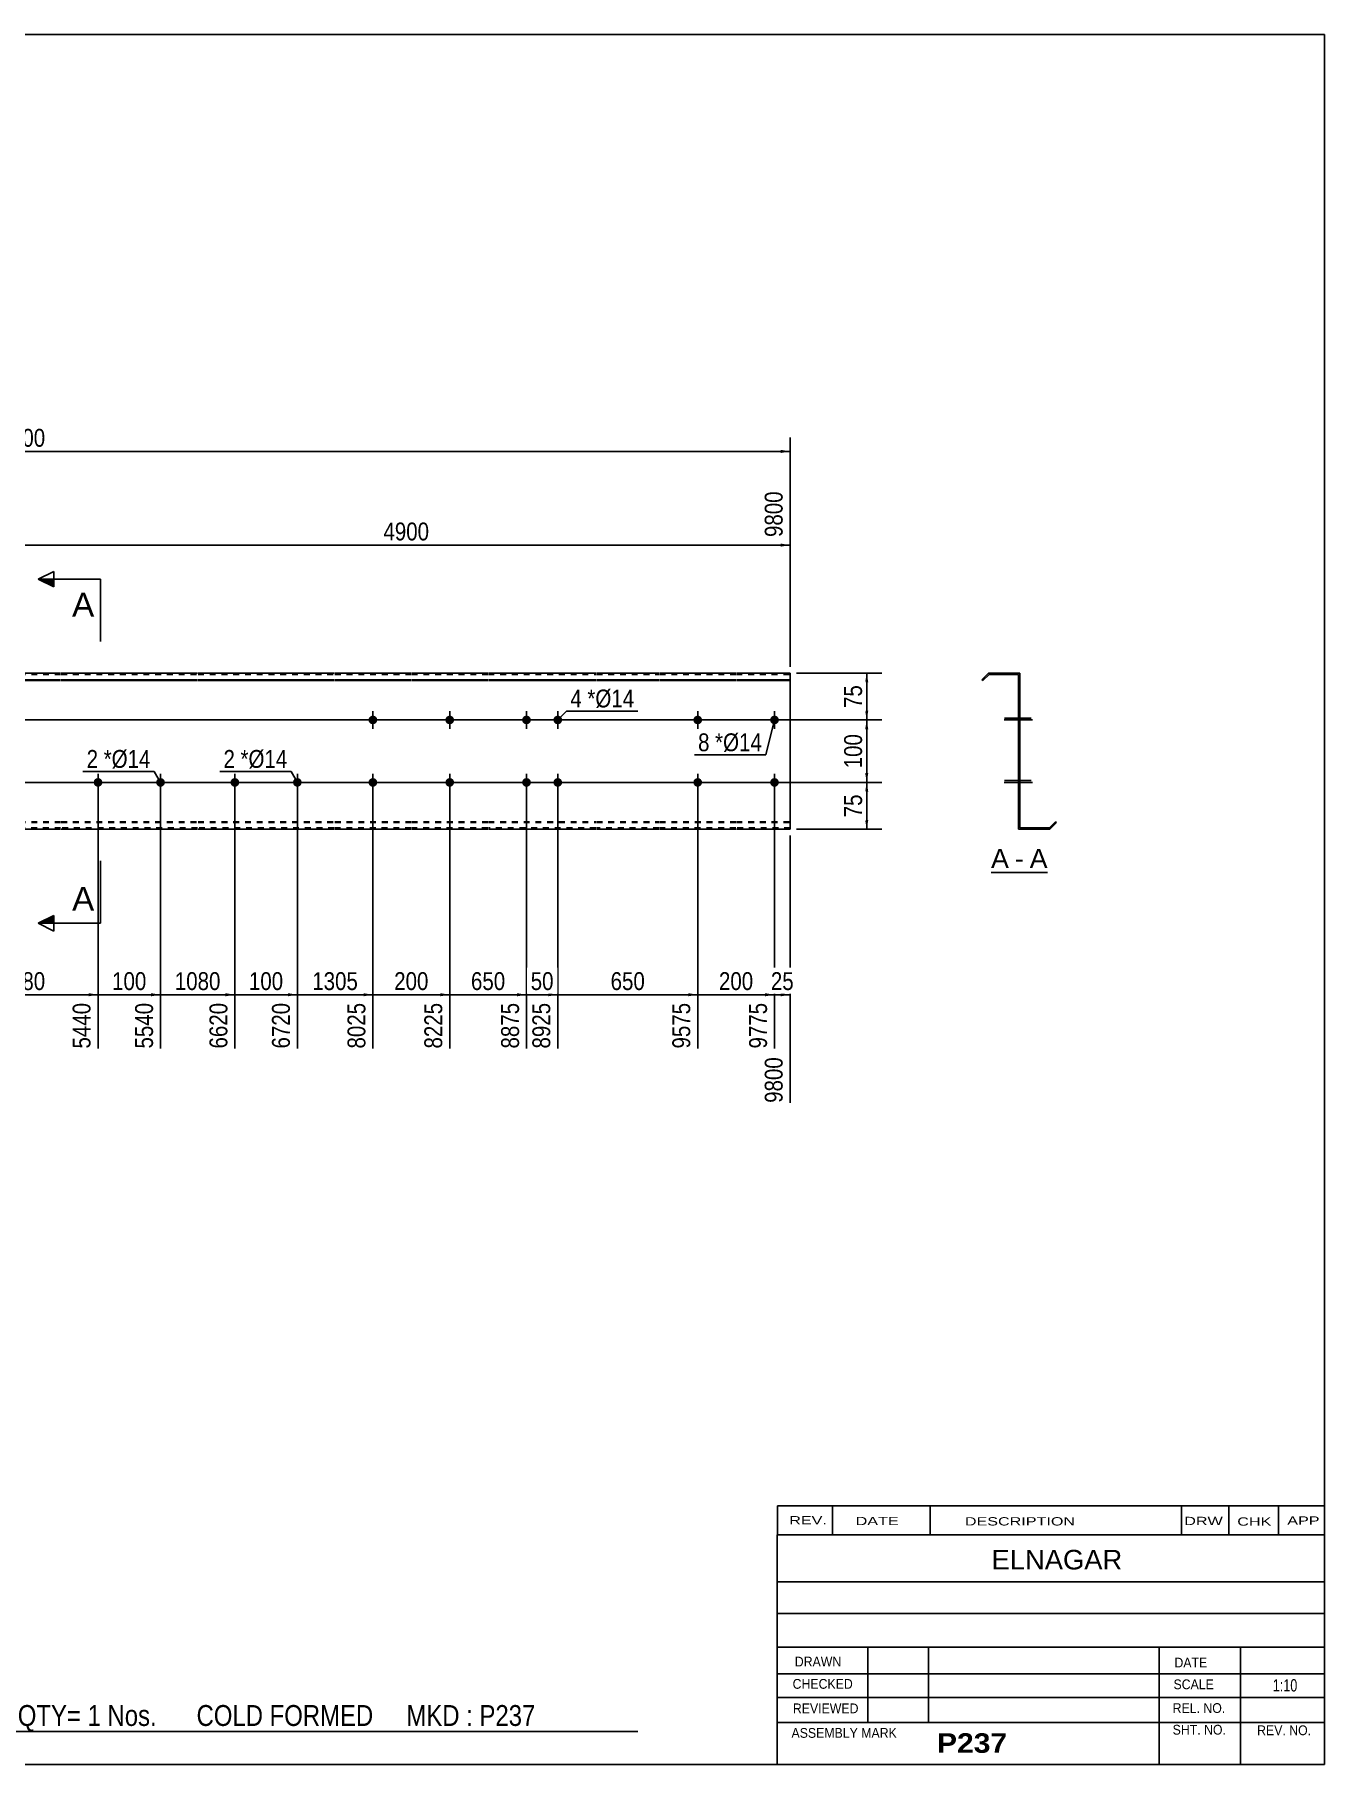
# Model space of a CAD drawing. Header units: millimetres. Extents: x -71 to 331, y -162 to 115.
# Drawn here: x 124.8 to 331.2, y -162.2 to 114.8 of the extents above; entities that cross this region are included whole.
import ezdxf

# ---------------------------------------------------------------- set-up
doc = ezdxf.new("R2010")
doc.units = ezdxf.units.MM
doc.linetypes.add('DXK_LINE_DOT1', pattern=[1.8814, 0.9407, -0.9407])
doc.styles.add('Arial', font='ARIAL.TTF', dxfattribs={"height": 0.2})
doc.styles.add('Arial Bold', font='ARIALBD.TTF', dxfattribs={"height": 0.2})
doc.styles.add('Arial Narrow', font='ARIALN.TTF', dxfattribs={"height": 0.2})

# ---------------------------------------------------------------- blocks, each defined once
blk = doc.blocks.new('Unknown-629082345-1943')
at = {"color": 5, "linetype": 'Continuous'}
for p, q in [((331.25, 114.75), (-68.75, 114.75)), ((331.25, -162.25), (331.25, 114.75)), ((-68.75, -162.25), (331.25, -162.25))]:
    blk.add_line(p, q, dxfattribs=at)
blk = doc.blocks.new('Unknown-629082345-12 - 1239')
at = {"color": 7, "linetype": 'Continuous'}
blk.add_line((277.9, -19.45), (286.93, -19.45), dxfattribs=at)
at = {"color": 0, "linetype": 'Continuous'}
blk.add_wipeout([(280.74, -18.7), (280.74, -15.5), (277.9, -15.5), (277.9, -18.7)], dxfattribs=at)
blk.add_wipeout([(283.13, -18.7), (283.13, -15.5), (281.7, -15.5), (281.7, -18.7)], dxfattribs=at)
at = {"color": 96, "linetype": 'Continuous', "style": 'Arial'}
blk.add_text('A', height=3.06, dxfattribs=at).set_placement((277.9, -18.7))
at = {"color": 0, "linetype": 'Continuous'}
blk.add_wipeout([(286.93, -18.7), (286.93, -15.5), (284.09, -15.5), (284.09, -18.7)], dxfattribs=at)
at = {"color": 96, "linetype": 'Continuous', "style": 'Arial'}
for s, p in [('A', (284.09, -18.7)), ('-', (281.7, -18.7))]:
    blk.add_text(s, height=3.06, dxfattribs=at).set_placement(p)
blk = doc.blocks.new('Bolt-629082345-1223 - 1203')
at = {"linetype": 'Continuous'}
for points in [[(190.56, -5, -1), (191.96, -5, -1)], [(230.25, -5, -1), (231.65, -5, -1)]]:
    blk.add_hatch(color=3, dxfattribs=at).paths.add_polyline_path(points)
at = {"color": 3, "linetype": 'Continuous'}
for p, q in [((189.86, -5), (192.66, -5)), ((191.26, -6.4), (191.26, -3.6)), ((229.55, -5), (232.35, -5)), ((230.95, -6.4), (230.95, -3.6))]:
    blk.add_line(p, q, dxfattribs=at)
blk = doc.blocks.new('Part-629082345-1218 - 1203')
at = {"color": 2, "linetype": 'Continuous'}
for p, q in [((128.97, 12.5), (116.77, 12.5)), ((116.77, 11.44), (128.97, 11.44)), ((116.77, 11.3), (128.97, 11.3)), ((150.87, 12.5), (129.07, 12.5)), ((129.07, 11.44), (150.87, 11.44)), ((129.07, 11.3), (150.87, 11.3)), ((172.77, 12.5), (150.97, 12.5)), ((150.97, 11.44), (172.77, 11.44)), ((150.97, 11.3), (172.77, 11.3)), ((185.06, 12.5), (172.87, 12.5)), ((172.87, 11.44), (185.06, 11.44)), ((172.87, 11.3), (185.06, 11.3)), ((197.35, 12.5), (185.16, 12.5)), ((185.16, 11.44), (197.35, 11.44)), ((185.16, 11.3), (197.35, 11.3)), ((214.65, 12.5), (197.45, 12.5)), ((197.45, 11.44), (214.65, 11.44)), ((197.45, 11.3), (214.65, 11.3)), ((224.75, 12.5), (214.75, 12.5)), ((214.75, 11.44), (224.75, 11.44)), ((214.75, 11.3), (224.75, 11.3)), ((237.04, 12.5), (224.85, 12.5)), ((224.85, 11.44), (237.04, 11.44)), ((224.85, 11.3), (237.04, 11.3)), ((245.74, 12.5), (237.14, 12.5)), ((237.14, 11.44), (245.74, 11.44)), ((237.14, 11.3), (245.74, 11.3)), ((245.74, -12.5), (245.74, 12.5)), ((128.97, -12.5), (116.77, -12.5)), ((150.87, -12.5), (129.07, -12.5)), ((172.77, -12.5), (150.97, -12.5)), ((185.06, -12.5), (172.87, -12.5)), ((197.35, -12.5), (185.16, -12.5)), ((214.65, -12.5), (197.45, -12.5)), ((224.75, -12.5), (214.75, -12.5)), ((237.04, -12.5), (224.85, -12.5)), ((245.74, -12.5), (237.14, -12.5))]:
    blk.add_line(p, q, dxfattribs=at)
at = {"color": 7, "linetype": 'DXK_LINE_DOT1'}
for p, q in [((116.77, 12.3), (128.97, 12.3)), ((129.07, 12.3), (150.87, 12.3)), ((150.97, 12.3), (172.77, 12.3)), ((172.87, 12.3), (185.06, 12.3)), ((185.16, 12.3), (197.35, 12.3)), ((197.45, 12.3), (214.65, 12.3)), ((214.75, 12.3), (224.75, 12.3)), ((224.85, 12.3), (237.04, 12.3)), ((237.14, 12.3), (245.74, 12.3)), ((116.77, -11.3), (128.97, -11.3)), ((116.77, -11.44), (128.97, -11.44)), ((128.97, -12.3), (116.77, -12.3)), ((129.07, -11.3), (150.87, -11.3)), ((129.07, -11.44), (150.87, -11.44)), ((150.87, -12.3), (129.07, -12.3)), ((150.97, -11.3), (172.77, -11.3)), ((150.97, -11.44), (172.77, -11.44)), ((172.77, -12.3), (150.97, -12.3)), ((172.87, -11.3), (185.06, -11.3)), ((172.87, -11.44), (185.06, -11.44)), ((185.06, -12.3), (172.87, -12.3)), ((185.16, -11.3), (197.35, -11.3)), ((185.16, -11.44), (197.35, -11.44)), ((197.35, -12.3), (185.16, -12.3)), ((197.45, -11.3), (214.65, -11.3)), ((197.45, -11.44), (214.65, -11.44)), ((214.65, -12.3), (197.45, -12.3)), ((214.75, -11.3), (224.75, -11.3)), ((214.75, -11.44), (224.75, -11.44)), ((224.75, -12.3), (214.75, -12.3)), ((224.85, -11.3), (237.04, -11.3)), ((224.85, -11.44), (237.04, -11.44)), ((237.04, -12.3), (224.85, -12.3)), ((237.14, -11.3), (245.74, -11.3)), ((237.14, -11.44), (245.74, -11.44)), ((245.74, -12.3), (237.14, -12.3))]:
    blk.add_line(p, q, dxfattribs=at)
blk = doc.blocks.new('Bolt-629082345-1222 - 1203')
at = {"linetype": 'Continuous'}
for points in [[(190.56, 5, -1), (191.96, 5, -1)], [(230.25, 5, -1), (231.65, 5, -1)]]:
    blk.add_hatch(color=3, dxfattribs=at).paths.add_polyline_path(points)
at = {"color": 3, "linetype": 'Continuous'}
for p, q in [((191.26, 3.6), (191.26, 6.4)), ((230.95, 3.6), (230.95, 6.4)), ((189.86, 5), (192.66, 5)), ((229.55, 5), (232.35, 5))]:
    blk.add_line(p, q, dxfattribs=at)
blk = doc.blocks.new('Bolt-629082345-1224 - 1203')
at = {"linetype": 'Continuous'}
for points in [[(202.85, 5, -1), (204.25, 5, -1)], [(207.85, 5, -1), (209.25, 5, -1)], [(202.85, -5, -1), (204.25, -5, -1)], [(207.85, -5, -1), (209.25, -5, -1)]]:
    blk.add_hatch(color=3, dxfattribs=at).paths.add_polyline_path(points)
at = {"color": 3, "linetype": 'Continuous'}
for p, q in [((203.55, 3.6), (203.55, 6.4)), ((208.55, 3.6), (208.55, 6.4)), ((202.15, 5), (204.95, 5)), ((207.15, 5), (209.95, 5)), ((202.15, -5), (204.95, -5)), ((203.55, -6.4), (203.55, -3.6)), ((207.15, -5), (209.95, -5)), ((208.55, -6.4), (208.55, -3.6))]:
    blk.add_line(p, q, dxfattribs=at)
blk = doc.blocks.new('Bolt-629082345-1227 - 1203')
at = {"linetype": 'Continuous'}
for points in [[(178.26, -5, -1), (179.66, -5, -1)], [(242.54, -5, -1), (243.94, -5, -1)]]:
    blk.add_hatch(color=3, dxfattribs=at).paths.add_polyline_path(points)
at = {"color": 3, "linetype": 'Continuous'}
for p, q in [((177.56, -5), (180.36, -5)), ((178.96, -6.4), (178.96, -3.6)), ((241.84, -5), (244.64, -5)), ((243.24, -6.4), (243.24, -3.6))]:
    blk.add_line(p, q, dxfattribs=at)
blk = doc.blocks.new('Bolt-629082345-1228 - 1203')
at = {"linetype": 'Continuous'}
for points in [[(178.26, 5, -1), (179.66, 5, -1)], [(242.54, 5, -1), (243.94, 5, -1)]]:
    blk.add_hatch(color=3, dxfattribs=at).paths.add_polyline_path(points)
at = {"color": 3, "linetype": 'Continuous'}
for p, q in [((178.96, 3.6), (178.96, 6.4)), ((243.24, 3.6), (243.24, 6.4)), ((177.56, 5), (180.36, 5)), ((241.84, 5), (244.64, 5))]:
    blk.add_line(p, q, dxfattribs=at)
blk = doc.blocks.new('Bolt-629082345-1231 - 1203')
at = {"linetype": 'Continuous'}
for points in [[(156.87, -5.7, -1), (156.87, -4.3, -1)], [(166.87, -5.7, -1), (166.87, -4.3, -1)]]:
    blk.add_hatch(color=3, dxfattribs=at).paths.add_polyline_path(points)
at = {"color": 3, "linetype": 'Continuous'}
for p, q in [((158.27, -5), (155.47, -5)), ((156.87, -6.4), (156.87, -3.6)), ((168.27, -5), (165.47, -5)), ((166.87, -6.4), (166.87, -3.6))]:
    blk.add_line(p, q, dxfattribs=at)
blk = doc.blocks.new('Bolt-629082345-1232 - 1203')
at = {"linetype": 'Continuous'}
for points in [[(134.97, -5.7, -1), (134.97, -4.3, -1)], [(144.97, -5.7, -1), (144.97, -4.3, -1)]]:
    blk.add_hatch(color=3, dxfattribs=at).paths.add_polyline_path(points)
at = {"color": 3, "linetype": 'Continuous'}
for p, q in [((136.37, -5), (133.57, -5)), ((134.97, -6.4), (134.97, -3.6)), ((146.37, -5), (143.57, -5)), ((144.97, -6.4), (144.97, -3.6))]:
    blk.add_line(p, q, dxfattribs=at)
blk = doc.blocks.new('Part-629082345-1241 - 1239')
at = {"color": 2, "linetype": 'Continuous'}
for p, q in [((277.51, 12.5), (276.45, 11.44)), ((276.45, 11.44), (276.6, 11.3)), ((277.6, 12.3), (276.6, 11.3)), ((277.51, 12.5), (282.51, 12.5)), ((277.6, 12.3), (282.31, 12.3)), ((282.31, 12.3), (282.31, -12.5)), ((282.51, -12.3), (282.51, 12.5)), ((287.31, -12.5), (282.31, -12.5)), ((287.23, -12.3), (282.51, -12.3)), ((287.23, -12.3), (288.23, -11.3)), ((287.31, -12.5), (288.38, -11.44)), ((288.38, -11.44), (288.23, -11.3))]:
    blk.add_line(p, q, dxfattribs=at)
blk = doc.blocks.new('Bolt-629082345-1242 - 1239')
at = {"linetype": 'Continuous'}
blk.add_hatch(color=3, dxfattribs=at).paths.add_polyline_path([(282.31, -4.3), (282.31, -5.7), (282.51, -5.7), (282.51, -4.3)])
blk.add_hatch(color=3, dxfattribs=at).paths.add_polyline_path([(282.31, -4.3), (282.31, -5.7), (282.51, -5.7), (282.51, -4.3)])
at = {"color": 3, "linetype": 'Continuous'}
for p, q in [((283.31, -5), (280.01, -5)), ((283.31, -5), (280.01, -5)), ((282.51, -4.3), (282.31, -4.3)), ((282.51, -4.3), (282.31, -4.3)), ((282.51, -5.7), (282.31, -5.7)), ((282.51, -5.7), (282.31, -5.7))]:
    blk.add_line(p, q, dxfattribs=at)
blk = doc.blocks.new('Bolt-629082345-1243 - 1239')
at = {"linetype": 'Continuous'}
for points in [[(282.31, 5.7), (282.31, 4.3), (282.51, 4.3), (282.51, 5.7)], [(282.31, 5.7), (282.31, 4.3), (282.51, 4.3), (282.51, 5.7)], [(282.31, -4.3), (282.31, -5.7), (282.51, -5.7), (282.51, -4.3)], [(282.31, -4.3), (282.31, -5.7), (282.51, -5.7), (282.51, -4.3)]]:
    blk.add_hatch(color=3, dxfattribs=at).paths.add_polyline_path(points)
at = {"color": 3, "linetype": 'Continuous'}
for p, q in [((282.51, 5.7), (282.31, 5.7)), ((282.51, 5.7), (282.31, 5.7)), ((283.81, 5), (280.01, 5)), ((283.81, 5), (280.01, 5)), ((282.51, 4.3), (282.31, 4.3)), ((282.51, 4.3), (282.31, 4.3)), ((283.81, -5), (280.01, -5)), ((283.81, -5), (280.01, -5)), ((282.51, -4.3), (282.31, -4.3)), ((282.51, -4.3), (282.31, -4.3)), ((282.51, -5.7), (282.31, -5.7)), ((282.51, -5.7), (282.31, -5.7))]:
    blk.add_line(p, q, dxfattribs=at)
blk = doc.blocks.new('Bolt-629082345-1244 - 1239')
at = {"linetype": 'Continuous'}
blk.add_hatch(color=3, dxfattribs=at).paths.add_polyline_path([(282.31, 5.7), (282.31, 4.3), (282.51, 4.3), (282.51, 5.7)])
blk.add_hatch(color=3, dxfattribs=at).paths.add_polyline_path([(282.31, 5.7), (282.31, 4.3), (282.51, 4.3), (282.51, 5.7)])
at = {"color": 3, "linetype": 'Continuous'}
for p, q in [((282.51, 5.7), (282.31, 5.7)), ((282.51, 5.7), (282.31, 5.7)), ((283.31, 5), (280.01, 5)), ((283.31, 5), (280.01, 5)), ((282.51, 4.3), (282.31, 4.3)), ((282.51, 4.3), (282.31, 4.3))]:
    blk.add_line(p, q, dxfattribs=at)
blk = doc.blocks.new('Bolt-629082345-1245 - 1239')
at = {"linetype": 'Continuous'}
blk.add_hatch(color=3, dxfattribs=at).paths.add_polyline_path([(282.31, 5.7), (282.31, 4.3), (282.51, 4.3), (282.51, 5.7)])
blk.add_hatch(color=3, dxfattribs=at).paths.add_polyline_path([(282.31, 5.7), (282.31, 4.3), (282.51, 4.3), (282.51, 5.7)])
at = {"color": 3, "linetype": 'Continuous'}
for p, q in [((282.51, 5.7), (282.31, 5.7)), ((282.51, 5.7), (282.31, 5.7)), ((283.31, 5), (280.01, 5)), ((283.31, 5), (280.01, 5)), ((282.51, 4.3), (282.31, 4.3)), ((282.51, 4.3), (282.31, 4.3))]:
    blk.add_line(p, q, dxfattribs=at)
blk = doc.blocks.new('Bolt-629082345-1246 - 1239')
at = {"linetype": 'Continuous'}
blk.add_hatch(color=3, dxfattribs=at).paths.add_polyline_path([(282.31, -4.3), (282.31, -5.7), (282.51, -5.7), (282.51, -4.3)])
blk.add_hatch(color=3, dxfattribs=at).paths.add_polyline_path([(282.31, -4.3), (282.31, -5.7), (282.51, -5.7), (282.51, -4.3)])
at = {"color": 3, "linetype": 'Continuous'}
for p, q in [((283.31, -5), (280.01, -5)), ((283.31, -5), (280.01, -5)), ((282.51, -4.3), (282.31, -4.3)), ((282.51, -4.3), (282.31, -4.3)), ((282.51, -5.7), (282.31, -5.7)), ((282.51, -5.7), (282.31, -5.7))]:
    blk.add_line(p, q, dxfattribs=at)
blk = doc.blocks.new('Bolt-629082345-1247 - 1239')
at = {"linetype": 'Continuous'}
for points in [[(282.31, 5.7), (282.31, 4.3), (282.51, 4.3), (282.51, 5.7)], [(282.31, 5.7), (282.31, 4.3), (282.51, 4.3), (282.51, 5.7)], [(282.31, -4.3), (282.31, -5.7), (282.51, -5.7), (282.51, -4.3)], [(282.31, -4.3), (282.31, -5.7), (282.51, -5.7), (282.51, -4.3)]]:
    blk.add_hatch(color=3, dxfattribs=at).paths.add_polyline_path(points)
at = {"color": 3, "linetype": 'Continuous'}
for p, q in [((282.51, 5.7), (282.31, 5.7)), ((282.51, 5.7), (282.31, 5.7)), ((283.81, 5), (280.01, 5)), ((283.81, 5), (280.01, 5)), ((282.51, 4.3), (282.31, 4.3)), ((282.51, 4.3), (282.31, 4.3)), ((283.81, -5), (280.01, -5)), ((283.81, -5), (280.01, -5)), ((282.51, -4.3), (282.31, -4.3)), ((282.51, -4.3), (282.31, -4.3)), ((282.51, -5.7), (282.31, -5.7)), ((282.51, -5.7), (282.31, -5.7))]:
    blk.add_line(p, q, dxfattribs=at)
blk = doc.blocks.new('Bolt-629082345-1248 - 1239')
at = {"linetype": 'Continuous'}
blk.add_hatch(color=3, dxfattribs=at).paths.add_polyline_path([(282.31, -4.3), (282.31, -5.7), (282.51, -5.7), (282.51, -4.3)])
blk.add_hatch(color=3, dxfattribs=at).paths.add_polyline_path([(282.31, -4.3), (282.31, -5.7), (282.51, -5.7), (282.51, -4.3)])
at = {"color": 3, "linetype": 'Continuous'}
for p, q in [((283.31, -5), (280.01, -5)), ((283.31, -5), (280.01, -5)), ((282.51, -4.3), (282.31, -4.3)), ((282.51, -4.3), (282.31, -4.3)), ((282.51, -5.7), (282.31, -5.7)), ((282.51, -5.7), (282.31, -5.7))]:
    blk.add_line(p, q, dxfattribs=at)
blk = doc.blocks.new('Bolt-629082345-1249 - 1239')
at = {"linetype": 'Continuous'}
blk.add_hatch(color=3, dxfattribs=at).paths.add_polyline_path([(282.31, 5.7), (282.31, 4.3), (282.51, 4.3), (282.51, 5.7)])
blk.add_hatch(color=3, dxfattribs=at).paths.add_polyline_path([(282.31, 5.7), (282.31, 4.3), (282.51, 4.3), (282.51, 5.7)])
at = {"color": 3, "linetype": 'Continuous'}
for p, q in [((282.51, 5.7), (282.31, 5.7)), ((282.51, 5.7), (282.31, 5.7)), ((283.31, 5), (280.01, 5)), ((283.31, 5), (280.01, 5)), ((282.51, 4.3), (282.31, 4.3)), ((282.51, 4.3), (282.31, 4.3))]:
    blk.add_line(p, q, dxfattribs=at)
blk = doc.blocks.new('Bolt-629082345-1250 - 1239')
at = {"linetype": 'Continuous'}
blk.add_hatch(color=3, dxfattribs=at).paths.add_polyline_path([(282.31, -4.3), (282.31, -5.7), (282.51, -5.7), (282.51, -4.3)])
blk.add_hatch(color=3, dxfattribs=at).paths.add_polyline_path([(282.31, -4.3), (282.31, -5.7), (282.51, -5.7), (282.51, -4.3)])
at = {"color": 3, "linetype": 'Continuous'}
for p, q in [((283.31, -5), (280.01, -5)), ((283.31, -5), (280.01, -5)), ((282.51, -4.3), (282.31, -4.3)), ((282.51, -4.3), (282.31, -4.3)), ((282.51, -5.7), (282.31, -5.7)), ((282.51, -5.7), (282.31, -5.7))]:
    blk.add_line(p, q, dxfattribs=at)
blk = doc.blocks.new('Bolt-629082345-1251 - 1239')
at = {"linetype": 'Continuous'}
blk.add_hatch(color=3, dxfattribs=at).paths.add_polyline_path([(282.31, 5.7), (282.31, 4.3), (282.51, 4.3), (282.51, 5.7)])
blk.add_hatch(color=3, dxfattribs=at).paths.add_polyline_path([(282.31, 5.7), (282.31, 4.3), (282.51, 4.3), (282.51, 5.7)])
at = {"color": 3, "linetype": 'Continuous'}
for p, q in [((282.51, 5.7), (282.31, 5.7)), ((282.51, 5.7), (282.31, 5.7)), ((283.31, 5), (280.01, 5)), ((283.31, 5), (280.01, 5)), ((282.51, 4.3), (282.31, 4.3)), ((282.51, 4.3), (282.31, 4.3))]:
    blk.add_line(p, q, dxfattribs=at)
blk = doc.blocks.new('Bolt-629082345-1252 - 1239')
at = {"linetype": 'Continuous'}
for points in [[(282.31, 6), (282.31, 4.6), (282.51, 4.6), (282.51, 6)], [(282.31, -4), (282.31, -5.4), (282.51, -5.4), (282.51, -4)]]:
    blk.add_hatch(color=3, dxfattribs=at).paths.add_polyline_path(points)
at = {"color": 3, "linetype": 'Continuous'}
for p, q in [((282.51, 6), (282.31, 6)), ((284.34, 5.3), (280.04, 5.3)), ((282.51, 4.6), (282.31, 4.6)), ((284.34, -4.7), (280.04, -4.7)), ((282.51, -4), (282.31, -4)), ((282.51, -5.4), (282.31, -5.4))]:
    blk.add_line(p, q, dxfattribs=at)
blk = doc.blocks.new('Bolt-629082345-1253 - 1239')
at = {"linetype": 'Continuous'}
for points in [[(282.51, 4.3), (282.51, 5.7), (282.31, 5.7), (282.31, 4.3)], [(282.51, -5.7), (282.51, -4.3), (282.31, -4.3), (282.31, -5.7)]]:
    blk.add_hatch(color=3, dxfattribs=at).paths.add_polyline_path(points)
at = {"color": 3, "linetype": 'Continuous'}
for p, q in [((282.31, 5.7), (282.51, 5.7)), ((282.31, 5), (284.51, 5)), ((282.31, 4.3), (282.51, 4.3)), ((282.31, -4.3), (282.51, -4.3)), ((282.31, -5), (284.51, -5)), ((282.31, -5.7), (282.51, -5.7))]:
    blk.add_line(p, q, dxfattribs=at)
blk = doc.blocks.new('Bolt-629082345-1254 - 1239')
at = {"linetype": 'Continuous'}
blk.add_hatch(color=3, dxfattribs=at).paths.add_polyline_path([(282.51, -5.7), (282.51, -4.3), (282.31, -4.3), (282.31, -5.7)])
blk.add_hatch(color=3, dxfattribs=at).paths.add_polyline_path([(282.51, -5.7), (282.51, -4.3), (282.31, -4.3), (282.31, -5.7)])
at = {"color": 3, "linetype": 'Continuous'}
for p, q in [((283.25, -5), (280.5, -5)), ((283.25, -5), (280.5, -5)), ((282.51, -4.3), (282.31, -4.3)), ((282.51, -4.3), (282.31, -4.3)), ((282.51, -5.7), (282.31, -5.7)), ((282.51, -5.7), (282.31, -5.7))]:
    blk.add_line(p, q, dxfattribs=at)
blk = doc.blocks.new('Bolt-629082345-1255 - 1239')
at = {"linetype": 'Continuous'}
blk.add_hatch(color=3, dxfattribs=at).paths.add_polyline_path([(282.51, -5.7), (282.51, -4.3), (282.31, -4.3), (282.31, -5.7)])
blk.add_hatch(color=3, dxfattribs=at).paths.add_polyline_path([(282.51, -5.7), (282.51, -4.3), (282.31, -4.3), (282.31, -5.7)])
at = {"color": 3, "linetype": 'Continuous'}
for p, q in [((283.25, -5), (280.5, -5)), ((283.25, -5), (280.5, -5)), ((282.51, -4.3), (282.31, -4.3)), ((282.51, -4.3), (282.31, -4.3)), ((282.51, -5.7), (282.31, -5.7)), ((282.51, -5.7), (282.31, -5.7))]:
    blk.add_line(p, q, dxfattribs=at)
blk = doc.blocks.new('Bolt-629082345-1256 - 1239')
at = {"linetype": 'Continuous'}
blk.add_hatch(color=3, dxfattribs=at).paths.add_polyline_path([(282.51, -5.7), (282.51, -4.3), (282.31, -4.3), (282.31, -5.7)])
blk.add_hatch(color=3, dxfattribs=at).paths.add_polyline_path([(282.51, -5.7), (282.51, -4.3), (282.31, -4.3), (282.31, -5.7)])
at = {"color": 3, "linetype": 'Continuous'}
for p, q in [((283.25, -5), (280.5, -5)), ((283.25, -5), (280.5, -5)), ((282.51, -4.3), (282.31, -4.3)), ((282.51, -4.3), (282.31, -4.3)), ((282.51, -5.7), (282.31, -5.7)), ((282.51, -5.7), (282.31, -5.7))]:
    blk.add_line(p, q, dxfattribs=at)
blk = doc.blocks.new('Bolt-629082345-1257 - 1239')
at = {"linetype": 'Continuous'}
blk.add_hatch(color=3, dxfattribs=at).paths.add_polyline_path([(282.51, -5.7), (282.51, -4.3), (282.31, -4.3), (282.31, -5.7)])
blk.add_hatch(color=3, dxfattribs=at).paths.add_polyline_path([(282.51, -5.7), (282.51, -4.3), (282.31, -4.3), (282.31, -5.7)])
at = {"color": 3, "linetype": 'Continuous'}
for p, q in [((283.25, -5), (280.5, -5)), ((283.25, -5), (280.5, -5)), ((282.51, -4.3), (282.31, -4.3)), ((282.51, -4.3), (282.31, -4.3)), ((282.51, -5.7), (282.31, -5.7)), ((282.51, -5.7), (282.31, -5.7))]:
    blk.add_line(p, q, dxfattribs=at)
blk = doc.blocks.new('StraightDimension-629082345-1279 - 1203')
at = {"linetype": 'Continuous'}
blk.add_hatch(color=7, dxfattribs=at).paths.add_polyline_path([(241.74, -38.75), (243.24, -39), (241.74, -39.25)])
at = {"color": 7, "linetype": 'Continuous'}
for p, q in [((230.95, -6), (230.95, -47.61)), ((243.24, -6), (243.24, -47.61)), ((230.95, -39), (243.24, -39))]:
    blk.add_line(p, q, dxfattribs=at)
at = {"color": 0}
blk.add_wipeout([(240.43, -38.85), (240.43, -34.65), (233.75, -34.65), (233.75, -38.85)], dxfattribs=at)
at = {"color": 3, "style": 'Arial Narrow'}
blk.add_text('200', height=2.863, dxfattribs=at).set_placement((234.35, -38.25))
at = {"color": 0, "linetype": 'Continuous'}
blk.add_wipeout([(242.64, -39.7), (238.44, -39.7), (238.44, -48.21), (242.64, -48.21)], dxfattribs=at)
at = {"color": 3, "linetype": 'Continuous', "style": 'Arial Narrow'}
blk.add_text('9775', height=2.863, rotation=90.0002, dxfattribs=at).set_placement((242.04, -47.61))
blk = doc.blocks.new('StraightDimension-629082345-1284 - 1203')
at = {"linetype": 'Continuous'}
blk.add_hatch(color=7, dxfattribs=at).paths.add_polyline_path([(177.46, -38.75), (178.96, -39), (177.46, -39.25)])
at = {"color": 7, "linetype": 'Continuous'}
for p, q in [((166.87, -6), (166.87, -47.61)), ((178.96, -6), (178.96, -47.61)), ((166.87, -39), (178.96, -39))]:
    blk.add_line(p, q, dxfattribs=at)
at = {"color": 0}
blk.add_wipeout([(177.17, -38.85), (177.17, -34.65), (168.66, -34.65), (168.66, -38.85)], dxfattribs=at)
at = {"color": 3, "style": 'Arial Narrow'}
blk.add_text('1305', height=2.863, dxfattribs=at).set_placement((169.26, -38.25))
at = {"color": 0, "linetype": 'Continuous'}
blk.add_wipeout([(178.36, -39.7), (174.16, -39.7), (174.16, -48.21), (178.36, -48.21)], dxfattribs=at)
at = {"color": 3, "linetype": 'Continuous', "style": 'Arial Narrow'}
blk.add_text('8025', height=2.863, rotation=90.0002, dxfattribs=at).set_placement((177.76, -47.61))
blk = doc.blocks.new('StraightDimension-629082345-1283 - 1203')
at = {"linetype": 'Continuous'}
blk.add_hatch(color=7, dxfattribs=at).paths.add_polyline_path([(189.76, -38.75), (191.26, -39), (189.76, -39.25)])
at = {"color": 7, "linetype": 'Continuous'}
for p, q in [((178.96, -6), (178.96, -47.61)), ((191.26, -6), (191.26, -47.61)), ((178.96, -39), (191.26, -39))]:
    blk.add_line(p, q, dxfattribs=at)
at = {"color": 0}
blk.add_wipeout([(188.45, -38.85), (188.45, -34.65), (181.77, -34.65), (181.77, -38.85)], dxfattribs=at)
at = {"color": 3, "style": 'Arial Narrow'}
blk.add_text('200', height=2.863, dxfattribs=at).set_placement((182.37, -38.25))
at = {"color": 0, "linetype": 'Continuous'}
blk.add_wipeout([(190.66, -39.7), (186.46, -39.7), (186.46, -48.21), (190.66, -48.21)], dxfattribs=at)
at = {"color": 3, "linetype": 'Continuous', "style": 'Arial Narrow'}
blk.add_text('8225', height=2.863, rotation=90.0002, dxfattribs=at).set_placement((190.06, -47.61))
blk = doc.blocks.new('StraightDimension-629082345-1282 - 1203')
at = {"linetype": 'Continuous'}
blk.add_hatch(color=7, dxfattribs=at).paths.add_polyline_path([(202.05, -38.75), (203.55, -39), (202.05, -39.25)])
at = {"color": 7, "linetype": 'Continuous'}
for p, q in [((191.26, -6), (191.26, -47.61)), ((203.55, -6), (203.55, -47.61)), ((191.26, -39), (203.55, -39))]:
    blk.add_line(p, q, dxfattribs=at)
at = {"color": 0}
blk.add_wipeout([(200.75, -38.85), (200.75, -34.65), (194.06, -34.65), (194.06, -38.85)], dxfattribs=at)
at = {"color": 3, "style": 'Arial Narrow'}
blk.add_text('650', height=2.863, dxfattribs=at).set_placement((194.66, -38.25))
at = {"color": 0, "linetype": 'Continuous'}
blk.add_wipeout([(202.95, -39.7), (198.75, -39.7), (198.75, -48.21), (202.95, -48.21)], dxfattribs=at)
at = {"color": 3, "linetype": 'Continuous', "style": 'Arial Narrow'}
blk.add_text('8875', height=2.863, rotation=90.0002, dxfattribs=at).set_placement((202.35, -47.61))
blk = doc.blocks.new('StraightDimension-629082345-1286 - 1203')
at = {"linetype": 'Continuous'}
blk.add_hatch(color=7, dxfattribs=at).paths.add_polyline_path([(155.37, -38.75), (156.87, -39), (155.37, -39.25)])
at = {"color": 7, "linetype": 'Continuous'}
for p, q in [((144.97, -6), (144.97, -47.61)), ((156.87, -6), (156.87, -47.61)), ((144.97, -39), (156.87, -39))]:
    blk.add_line(p, q, dxfattribs=at)
at = {"color": 0}
blk.add_wipeout([(155.17, -38.85), (155.17, -34.65), (146.66, -34.65), (146.66, -38.85)], dxfattribs=at)
at = {"color": 3, "style": 'Arial Narrow'}
blk.add_text('1080', height=2.863, dxfattribs=at).set_placement((147.26, -38.25))
at = {"color": 0, "linetype": 'Continuous'}
blk.add_wipeout([(156.27, -39.7), (152.07, -39.7), (152.07, -48.21), (156.27, -48.21)], dxfattribs=at)
at = {"color": 3, "linetype": 'Continuous', "style": 'Arial Narrow'}
blk.add_text('6620', height=2.863, rotation=90.0002, dxfattribs=at).set_placement((155.67, -47.61))
blk = doc.blocks.new('StraightDimension-629082345-1429 - 1203')
at = {"linetype": 'Continuous'}
blk.add_hatch(color=7, dxfattribs=at).paths.add_polyline_path([(244.24, 48.25), (245.74, 48), (244.24, 47.75)])
at = {"color": 7, "linetype": 'Continuous'}
for p, q in [((245.74, 13.5), (245.74, 50.25)), ((0, 48), (245.74, 48))]:
    blk.add_line(p, q, dxfattribs=at)
at = {"color": 0}
blk.add_wipeout([(127.13, 48.15), (127.13, 52.35), (118.61, 52.35), (118.61, 48.15)], dxfattribs=at)
at = {"color": 3, "style": 'Arial Narrow'}
blk.add_text('9800', height=2.863, dxfattribs=at).set_placement((119.21, 48.75))
blk = doc.blocks.new('StraightDimension-629082345-1280 - 1203')
at = {"linetype": 'Continuous'}
blk.add_hatch(color=7, dxfattribs=at).paths.add_polyline_path([(229.45, -38.75), (230.95, -39), (229.45, -39.25)])
at = {"color": 7, "linetype": 'Continuous'}
for p, q in [((208.55, -6), (208.55, -47.61)), ((230.95, -6), (230.95, -47.61)), ((208.55, -39), (230.95, -39))]:
    blk.add_line(p, q, dxfattribs=at)
at = {"color": 0}
blk.add_wipeout([(223.09, -38.85), (223.09, -34.65), (216.41, -34.65), (216.41, -38.85)], dxfattribs=at)
at = {"color": 0, "linetype": 'Continuous'}
blk.add_wipeout([(230.35, -39.7), (226.15, -39.7), (226.15, -48.21), (230.35, -48.21)], dxfattribs=at)
at = {"color": 3, "style": 'Arial Narrow'}
blk.add_text('650', height=2.863, dxfattribs=at).set_placement((217.01, -38.25))
at = {"color": 3, "linetype": 'Continuous', "style": 'Arial Narrow'}
blk.add_text('9575', height=2.863, rotation=90.0002, dxfattribs=at).set_placement((229.75, -47.61))
blk = doc.blocks.new('StraightDimension-629082345-1390 - 1203')
at = {"linetype": 'Continuous'}
for points in [[(257.75, 3.5), (258, 5), (258.25, 3.5)], [(258.25, -3.5), (258, -5), (257.75, -3.5)]]:
    blk.add_hatch(color=7, dxfattribs=at).paths.add_polyline_path(points)
at = {"color": 7, "linetype": 'Continuous'}
for p, q in [((67.78, 5), (260.4, 5)), ((258, -5), (258, 5)), ((67.78, -5), (260.4, -5))]:
    blk.add_line(p, q, dxfattribs=at)
at = {"color": 0}
blk.add_wipeout([(257.85, 3.34), (253.65, 3.34), (253.65, -3.34), (257.85, -3.34)], dxfattribs=at)
at = {"color": 3, "style": 'Arial Narrow'}
blk.add_text('100', height=2.863, rotation=90.0002, dxfattribs=at).set_placement((257.25, -2.74))
blk = doc.blocks.new('StraightDimension-629082345-1285 - 1203')
at = {"linetype": 'Continuous'}
blk.add_hatch(color=7, dxfattribs=at).paths.add_polyline_path([(165.37, -38.75), (166.87, -39), (165.37, -39.25)])
at = {"color": 7, "linetype": 'Continuous'}
for p, q in [((156.87, -6), (156.87, -47.61)), ((166.87, -6), (166.87, -47.61)), ((156.87, -39), (166.87, -39))]:
    blk.add_line(p, q, dxfattribs=at)
at = {"color": 0}
blk.add_wipeout([(165.21, -38.85), (165.21, -34.65), (158.52, -34.65), (158.52, -38.85)], dxfattribs=at)
at = {"color": 3, "style": 'Arial Narrow'}
blk.add_text('100', height=2.863, dxfattribs=at).set_placement((159.12, -38.25))
at = {"color": 0, "linetype": 'Continuous'}
blk.add_wipeout([(166.27, -39.7), (162.07, -39.7), (162.07, -48.21), (166.27, -48.21)], dxfattribs=at)
at = {"color": 3, "linetype": 'Continuous', "style": 'Arial Narrow'}
blk.add_text('6720', height=2.863, rotation=90.0002, dxfattribs=at).set_placement((165.67, -47.61))
blk = doc.blocks.new('StraightDimension-629082345-1278 - 1203')
at = {"linetype": 'Continuous'}
blk.add_hatch(color=7, dxfattribs=at).paths.add_polyline_path([(244.24, -38.75), (245.74, -39), (244.24, -39.25)])
at = {"color": 7, "linetype": 'Continuous'}
for p, q in [((243.24, -6), (243.24, -47.61)), ((245.74, -13.5), (245.74, -56.31)), ((243.24, -39), (245.74, -39))]:
    blk.add_line(p, q, dxfattribs=at)
at = {"color": 0}
blk.add_wipeout([(246.92, -38.85), (246.92, -34.65), (242.06, -34.65), (242.06, -38.85)], dxfattribs=at)
at = {"color": 0, "linetype": 'Continuous'}
blk.add_wipeout([(245.14, -48.4), (240.94, -48.4), (240.94, -56.91), (245.14, -56.91)], dxfattribs=at)
at = {"color": 3, "style": 'Arial Narrow'}
blk.add_text('25', height=2.863, dxfattribs=at).set_placement((242.66, -38.25))
at = {"color": 3, "linetype": 'Continuous', "style": 'Arial Narrow'}
blk.add_text('9800', height=2.863, rotation=90.0002, dxfattribs=at).set_placement((244.54, -56.31))
blk = doc.blocks.new('StraightDimension-629082345-1281 - 1203')
at = {"linetype": 'Continuous'}
blk.add_hatch(color=7, dxfattribs=at).paths.add_polyline_path([(207.05, -38.75), (208.55, -39), (207.05, -39.25)])
at = {"color": 7, "linetype": 'Continuous'}
for p, q in [((203.55, -6), (203.55, -47.61)), ((208.55, -6), (208.55, -47.61)), ((203.55, -39), (208.55, -39))]:
    blk.add_line(p, q, dxfattribs=at)
at = {"color": 0}
blk.add_wipeout([(208.48, -38.85), (208.48, -34.65), (203.62, -34.65), (203.62, -38.85)], dxfattribs=at)
at = {"color": 3, "style": 'Arial Narrow'}
blk.add_text('50', height=2.863, dxfattribs=at).set_placement((204.22, -38.25))
at = {"color": 0, "linetype": 'Continuous'}
blk.add_wipeout([(207.95, -39.7), (203.75, -39.7), (203.75, -48.21), (207.95, -48.21)], dxfattribs=at)
at = {"color": 3, "linetype": 'Continuous', "style": 'Arial Narrow'}
blk.add_text('8925', height=2.863, rotation=90.0002, dxfattribs=at).set_placement((207.35, -47.61))
blk = doc.blocks.new('StraightDimension-629082345-1287 - 1203')
at = {"linetype": 'Continuous'}
blk.add_hatch(color=7, dxfattribs=at).paths.add_polyline_path([(143.47, -38.75), (144.97, -39), (143.47, -39.25)])
at = {"color": 7, "linetype": 'Continuous'}
for p, q in [((134.97, -6), (134.97, -47.61)), ((144.97, -6), (144.97, -47.61)), ((134.97, -39), (144.97, -39))]:
    blk.add_line(p, q, dxfattribs=at)
at = {"color": 0}
blk.add_wipeout([(143.31, -38.85), (143.31, -34.65), (136.62, -34.65), (136.62, -38.85)], dxfattribs=at)
at = {"color": 3, "style": 'Arial Narrow'}
blk.add_text('100', height=2.863, dxfattribs=at).set_placement((137.22, -38.25))
at = {"color": 0, "linetype": 'Continuous'}
blk.add_wipeout([(144.37, -39.7), (140.17, -39.7), (140.17, -48.21), (144.37, -48.21)], dxfattribs=at)
at = {"color": 3, "linetype": 'Continuous', "style": 'Arial Narrow'}
blk.add_text('5540', height=2.863, rotation=90.0002, dxfattribs=at).set_placement((143.77, -47.61))
blk = doc.blocks.new('StraightDimension-629082345-1288 - 1203')
at = {"linetype": 'Continuous'}
blk.add_hatch(color=7, dxfattribs=at).paths.add_polyline_path([(133.47, -38.75), (134.97, -39), (133.47, -39.25)])
at = {"color": 7, "linetype": 'Continuous'}
for p, q in [((110.77, -6), (110.77, -47.61)), ((134.97, -6), (134.97, -47.61)), ((110.77, -39), (134.97, -39))]:
    blk.add_line(p, q, dxfattribs=at)
at = {"color": 0}
blk.add_wipeout([(127.13, -38.85), (127.13, -34.65), (118.61, -34.65), (118.61, -38.85)], dxfattribs=at)
at = {"color": 0, "linetype": 'Continuous'}
blk.add_wipeout([(134.37, -39.7), (130.17, -39.7), (130.17, -48.21), (134.37, -48.21)], dxfattribs=at)
at = {"color": 3, "style": 'Arial Narrow'}
blk.add_text('1080', height=2.863, dxfattribs=at).set_placement((119.21, -38.25))
at = {"color": 3, "linetype": 'Continuous', "style": 'Arial Narrow'}
blk.add_text('5440', height=2.863, rotation=90.0002, dxfattribs=at).set_placement((133.77, -47.61))
blk = doc.blocks.new('StraightDimension-629082345-1379 - 1203')
at = {"linetype": 'Continuous'}
blk.add_hatch(color=7, dxfattribs=at).paths.add_polyline_path([(244.24, 33.25), (245.74, 33), (244.24, 32.75)])
at = {"color": 7, "linetype": 'Continuous'}
for p, q in [((122.87, 6.3), (122.87, 41.61)), ((245.74, 13.5), (245.74, 41.61)), ((122.87, 33), (245.74, 33))]:
    blk.add_line(p, q, dxfattribs=at)
at = {"color": 0, "linetype": 'Continuous'}
blk.add_wipeout([(245.14, 42.21), (240.94, 42.21), (240.94, 33.7), (245.14, 33.7)], dxfattribs=at)
at = {"color": 0}
blk.add_wipeout([(188.56, 33.15), (188.56, 37.35), (180.05, 37.35), (180.05, 33.15)], dxfattribs=at)
at = {"color": 3, "linetype": 'Continuous', "style": 'Arial Narrow'}
blk.add_text('9800', height=2.863, rotation=90.0002, dxfattribs=at).set_placement((244.54, 34.3))
at = {"color": 3, "style": 'Arial Narrow'}
blk.add_text('4900', height=2.863, dxfattribs=at).set_placement((180.65, 33.75))
blk = doc.blocks.new('StraightDimension-629082345-1389 - 1203')
at = {"linetype": 'Continuous'}
for points in [[(257.75, 11), (258, 12.5), (258.25, 11)], [(258.25, 6.5), (258, 5), (257.75, 6.5)]]:
    blk.add_hatch(color=7, dxfattribs=at).paths.add_polyline_path(points)
at = {"color": 7, "linetype": 'Continuous'}
for p, q in [((246.74, 12.5), (260.4, 12.5)), ((258, 5), (258, 12.5)), ((67.78, 5), (260.4, 5))]:
    blk.add_line(p, q, dxfattribs=at)
at = {"color": 0}
blk.add_wipeout([(257.85, 11.18), (253.65, 11.18), (253.65, 6.32), (257.85, 6.32)], dxfattribs=at)
at = {"color": 3, "style": 'Arial Narrow'}
blk.add_text('75', height=2.863, rotation=90.0002, dxfattribs=at).set_placement((257.25, 6.92))
blk = doc.blocks.new('StraightDimension-629082345-1391 - 1203')
at = {"linetype": 'Continuous'}
for points in [[(257.75, -6.5), (258, -5), (258.25, -6.5)], [(258.25, -11), (258, -12.5), (257.75, -11)]]:
    blk.add_hatch(color=7, dxfattribs=at).paths.add_polyline_path(points)
at = {"color": 7, "linetype": 'Continuous'}
for p, q in [((67.78, -5), (260.4, -5)), ((258, -12.5), (258, -5)), ((246.74, -12.5), (260.4, -12.5))]:
    blk.add_line(p, q, dxfattribs=at)
at = {"color": 0}
blk.add_wipeout([(257.85, -6.32), (253.65, -6.32), (253.65, -11.18), (257.85, -11.18)], dxfattribs=at)
at = {"color": 3, "style": 'Arial Narrow'}
blk.add_text('75', height=2.863, rotation=90.0002, dxfattribs=at).set_placement((257.25, -10.58))
blk = doc.blocks.new('CBS_CALLOFF-629082345-1999')
at = {"color": 7, "linetype": 'Continuous'}
blk.add_line((105.13, -156.98), (221.36, -157), dxfattribs=at)
at = {"color": 3, "linetype": 'Continuous', "style": 'Arial Narrow'}
blk.add_text('QTY= 1 Nos.      COLD FORMED     MKD : P237', height=3.3405, dxfattribs=at).set_placement((122.13, -156.09))
blk = doc.blocks.new('CBS_NAME_BLOG-629082345-2000')
at = {"color": 7, "linetype": 'Continuous'}
for p, q in [((243.66, -125.5), (331.18, -125.5)), ((243.66, -162.21), (243.66, -125.5)), ((243.66, -133.04), (331.18, -133.04)), ((243.73, -138.09), (331.25, -138.09)), ((243.66, -143.46), (331.18, -143.46)), ((258.18, -155.57), (258.18, -143.47)), ((267.87, -155.54), (267.87, -143.47)), ((304.78, -162.21), (304.78, -143.48)), ((317.83, -162.21), (317.83, -143.47)), ((243.67, -147.76), (331.25, -147.74)), ((243.66, -151.51), (331.18, -151.51)), ((243.66, -155.55), (331.18, -155.55)), ((243.66, -162.25), (331.25, -162.25))]:
    blk.add_line(p, q, dxfattribs=at)
at = {"color": 3, "linetype": 'Continuous', "style": 'Arial'}
blk.add_text('ELNAGAR', height=3.133, dxfattribs=at).set_placement((277.98, -131.03))
at = {"color": 3, "linetype": 'Continuous'}
for s, height, style, width, p in [('DRAWN', 1.566, 'Arial', 0.9, (246.49, -146.57)), ('DATE', 1.566, 'Arial', 0.9, (307.25, -146.73)), ('CHECKED', 1.566, 'Arial', 0.9, (246.14, -150.14)), ('SCALE', 1.566, 'Arial', 0.9, (307.1, -150.21)), ('1:10', 1.957, 'Arial Narrow', 0.9, (322.99, -150.57)), ('REVIEWED', 1.566, 'Arial', 0.9, (246.18, -154.06)), ('REL. NO.', 1.566, 'Arial', 0.9, (306.96, -154.01)), ('ASSEMBLY MARK', 1.5663, 'Arial', 0.9, (245.96, -157.99)), ('P237', 3.131, 'Arial Bold', 1.1, (269.24, -160.39)), ('SHT. NO.', 1.566, 'Arial', 0.9, (306.96, -157.48)), ('REV. NO.', 1.566, 'Arial', 0.9, (320.48, -157.57))]:
    blk.add_text(s, height=height, dxfattribs=dict(at, style=style, width=width)).set_placement(p)
blk = doc.blocks.new('CBS_REVISION-629082345-2001')
at = {"color": 7, "linetype": 'Continuous'}
for p, q in [((243.74, -120.87), (331.24, -120.87)), ((243.74, -120.87), (243.74, -125.5)), ((252.54, -120.87), (252.54, -125.5)), ((268.13, -120.87), (268.13, -125.44)), ((308.39, -120.87), (308.39, -125.5)), ((315.93, -120.87), (315.93, -125.5)), ((323.88, -120.87), (323.88, -125.5)), ((243.74, -125.5), (331.24, -125.5))]:
    blk.add_line(p, q, dxfattribs=at)
at = {"color": 7, "style": 'Arial Narrow', "width": 1.7}
for s, height, p in [('REV.', 1.326, (245.6, -123.82)), ('DATE', 1.326, (256.23, -123.94)), ('DESCRIPTION', 1.3257, (273.71, -123.99)), ('DRW', 1.326, (308.82, -123.93)), ('CHK', 1.326, (317.31, -124.02)), ('APP', 1.326, (325.31, -123.87))]:
    blk.add_text(s, height=height, dxfattribs=at).set_placement(p)
blk = doc.blocks.new('Mark-629082345-1464 - 1203')
at = {"color": 0}
blk.add_wipeout([(134.98, -2.67), (134.98, 0.33), (133.15, 0.33), (133.15, -2.67)], dxfattribs=at)
blk.add_wipeout([(134.98, -2.67), (134.98, 0.33), (133.15, 0.33), (133.15, -2.67)], dxfattribs=at)
blk.add_wipeout([(137.15, -2.67), (137.15, 0.33), (135.88, 0.33), (135.88, -2.67)], dxfattribs=at)
blk.add_wipeout([(137.15, -2.67), (137.15, 0.33), (135.88, 0.33), (135.88, -2.67)], dxfattribs=at)
at = {"color": 3, "style": 'Arial Narrow'}
blk.add_text('2', height=2.86, dxfattribs=at).set_placement((133.15, -2.67))
at = {"color": 0}
blk.add_wipeout([(143.37, -2.67), (143.37, 0.33), (137.15, 0.33), (137.15, -2.67)], dxfattribs=at)
blk.add_wipeout([(143.37, -2.67), (143.37, 0.33), (137.15, 0.33), (137.15, -2.67)], dxfattribs=at)
at = {"color": 7, "linetype": 'Continuous'}
for p in [(132.55, -3.27), (144.97, -5)]:
    blk.add_line(p, (143.97, -3.27), dxfattribs=at)
at = {"color": 3, "style": 'Arial Narrow'}
for s, height, p in [('*', 2.86, (135.88, -2.67)), ('Ø14', 2.863, (137.15, -2.67))]:
    blk.add_text(s, height=height, dxfattribs=at).set_placement(p)
blk = doc.blocks.new('SectionMark-629082345-1276 - 1203')
at = {"linetype": 'Continuous'}
for points in [[(127.87, 27.55), (127.87, 26.3), (125.37, 27.55)], [(127.87, -26.3), (127.87, -27.55), (125.37, -27.55)]]:
    blk.add_hatch(color=30, dxfattribs=at).paths.add_polyline_path(points)
at = {"color": 30, "linetype": 'Continuous'}
for p, q in [((125.37, 27.55), (127.87, 28.8)), ((127.87, 26.3), (127.87, 28.8)), ((135.37, 27.55), (125.37, 27.55)), ((125.37, 27.55), (127.87, 26.3)), ((125.37, -27.55), (127.87, -26.3)), ((135.37, -27.55), (125.37, -27.55)), ((127.87, -28.8), (125.37, -27.55)), ((127.87, -26.3), (127.87, -28.8))]:
    blk.add_line(p, q, dxfattribs=at)
at = {"color": 0, "linetype": 'Continuous'}
for points in [[(134.37, 21.55), (134.37, 25.55), (130.81, 25.55), (130.81, 21.55)], [(134.37, -25.55), (134.37, -21.55), (130.81, -21.55), (130.81, -25.55)]]:
    blk.add_wipeout(points, dxfattribs=at)
at = {"color": 30, "linetype": 'Continuous'}
for p, q in [((135.37, 27.55), (135.37, 17.55)), ((135.37, -27.55), (135.37, -17.55))]:
    blk.add_line(p, q, dxfattribs=at)
at = {"color": 96, "linetype": 'Continuous', "style": 'Arial'}
for p in [(130.81, 21.55), (130.81, -25.55)]:
    blk.add_text('A', height=3.82, dxfattribs=at).set_placement(p)
blk = doc.blocks.new('MarkSet-629082345-1454 - 1203')
at = {"color": 0}
blk.add_wipeout([(232.83, -0.01), (232.83, 2.99), (231.01, 2.99), (231.01, -0.01)], dxfattribs=at)
blk.add_wipeout([(232.83, -0.01), (232.83, 2.99), (231.01, 2.99), (231.01, -0.01)], dxfattribs=at)
blk.add_wipeout([(235.01, -0.01), (235.01, 2.99), (233.73, 2.99), (233.73, -0.01)], dxfattribs=at)
blk.add_wipeout([(235.01, -0.01), (235.01, 2.99), (233.73, 2.99), (233.73, -0.01)], dxfattribs=at)
at = {"color": 3, "style": 'Arial Narrow'}
blk.add_text('8', height=2.86, dxfattribs=at).set_placement((231.01, -0.01))
at = {"color": 0}
blk.add_wipeout([(241.23, -0.01), (241.23, 2.99), (235.01, 2.99), (235.01, -0.01)], dxfattribs=at)
blk.add_wipeout([(241.23, -0.01), (241.23, 2.99), (235.01, 2.99), (235.01, -0.01)], dxfattribs=at)
at = {"color": 7, "linetype": 'Continuous'}
for p in [(243.24, 5), (230.41, -0.61)]:
    blk.add_line(p, (241.83, -0.61), dxfattribs=at)
at = {"color": 3, "style": 'Arial Narrow'}
for s, height, p in [('*', 2.86, (233.73, -0.01)), ('Ø14', 2.863, (235.01, -0.01))]:
    blk.add_text(s, height=height, dxfattribs=at).set_placement(p)
blk = doc.blocks.new('Mark-629082345-1460 - 1203')
at = {"color": 0}
blk.add_wipeout([(212.39, 7.01), (212.39, 10.01), (210.57, 10.01), (210.57, 7.01)], dxfattribs=at)
blk.add_wipeout([(212.39, 7.01), (212.39, 10.01), (210.57, 10.01), (210.57, 7.01)], dxfattribs=at)
at = {"color": 7, "linetype": 'Continuous'}
blk.add_line((208.55, 5), (209.97, 6.41), dxfattribs=at)
at = {"color": 0}
blk.add_wipeout([(214.57, 7.01), (214.57, 10.01), (213.29, 10.01), (213.29, 7.01)], dxfattribs=at)
blk.add_wipeout([(214.57, 7.01), (214.57, 10.01), (213.29, 10.01), (213.29, 7.01)], dxfattribs=at)
at = {"color": 3, "style": 'Arial Narrow'}
blk.add_text('4', height=2.86, dxfattribs=at).set_placement((210.57, 7.01))
at = {"color": 0}
blk.add_wipeout([(220.78, 7.01), (220.78, 10.01), (214.57, 10.01), (214.57, 7.01)], dxfattribs=at)
blk.add_wipeout([(220.78, 7.01), (220.78, 10.01), (214.57, 10.01), (214.57, 7.01)], dxfattribs=at)
at = {"color": 7, "linetype": 'Continuous'}
blk.add_line((209.97, 6.41), (221.38, 6.41), dxfattribs=at)
at = {"color": 3, "style": 'Arial Narrow'}
for s, height, p in [('*', 2.86, (213.29, 7.01)), ('Ø14', 2.863, (214.57, 7.01))]:
    blk.add_text(s, height=height, dxfattribs=at).set_placement(p)
blk = doc.blocks.new('Mark-629082345-1463 - 1203')
at = {"color": 0}
blk.add_wipeout([(156.88, -2.67), (156.88, 0.33), (155.05, 0.33), (155.05, -2.67)], dxfattribs=at)
blk.add_wipeout([(156.88, -2.67), (156.88, 0.33), (155.05, 0.33), (155.05, -2.67)], dxfattribs=at)
blk.add_wipeout([(159.05, -2.67), (159.05, 0.33), (157.78, 0.33), (157.78, -2.67)], dxfattribs=at)
blk.add_wipeout([(159.05, -2.67), (159.05, 0.33), (157.78, 0.33), (157.78, -2.67)], dxfattribs=at)
at = {"color": 3, "style": 'Arial Narrow'}
blk.add_text('2', height=2.86, dxfattribs=at).set_placement((155.05, -2.67))
at = {"color": 0}
blk.add_wipeout([(165.27, -2.67), (165.27, 0.33), (159.05, 0.33), (159.05, -2.67)], dxfattribs=at)
blk.add_wipeout([(165.27, -2.67), (165.27, 0.33), (159.05, 0.33), (159.05, -2.67)], dxfattribs=at)
at = {"color": 7, "linetype": 'Continuous'}
for p in [(154.45, -3.27), (166.87, -5)]:
    blk.add_line(p, (165.87, -3.27), dxfattribs=at)
at = {"color": 3, "style": 'Arial Narrow'}
for s, height, p in [('*', 2.86, (157.78, -2.67)), ('Ø14', 2.863, (159.05, -2.67))]:
    blk.add_text(s, height=height, dxfattribs=at).set_placement(p)

msp = doc.modelspace()

# ---------------------------------------------------------------- block references
for name in ['Unknown-629082345-1943', 'Part-629082345-1218 - 1203', 'Part-629082345-1241 - 1239', 'Bolt-629082345-1228 - 1203', 'Bolt-629082345-1222 - 1203', 'Bolt-629082345-1224 - 1203', 'Bolt-629082345-1243 - 1239', 'Bolt-629082345-1244 - 1239', 'Bolt-629082345-1245 - 1239', 'Bolt-629082345-1247 - 1239', 'Bolt-629082345-1249 - 1239', 'Bolt-629082345-1251 - 1239', 'Bolt-629082345-1252 - 1239', 'Bolt-629082345-1253 - 1239', 'Bolt-629082345-1232 - 1203', 'Bolt-629082345-1231 - 1203', 'Bolt-629082345-1227 - 1203', 'Bolt-629082345-1223 - 1203', 'Bolt-629082345-1242 - 1239', 'Bolt-629082345-1246 - 1239', 'Bolt-629082345-1248 - 1239', 'Bolt-629082345-1250 - 1239', 'Bolt-629082345-1254 - 1239', 'Bolt-629082345-1255 - 1239', 'Bolt-629082345-1256 - 1239', 'Bolt-629082345-1257 - 1239', 'CBS_REVISION-629082345-2001', 'CBS_NAME_BLOG-629082345-2000', 'CBS_CALLOFF-629082345-1999']:
    msp.add_blockref(name, (0, 0))

# ---------------------------------------------------------------- next in the draw order: block references
for name in ['StraightDimension-629082345-1429 - 1203', 'StraightDimension-629082345-1286 - 1203', 'StraightDimension-629082345-1284 - 1203', 'StraightDimension-629082345-1279 - 1203', 'Unknown-629082345-12 - 1239']:
    msp.add_blockref(name, (0, 0))

# ---------------------------------------------------------------- next in the draw order: block references
for name in ['StraightDimension-629082345-1283 - 1203', 'StraightDimension-629082345-1280 - 1203']:
    msp.add_blockref(name, (0, 0))

# ---------------------------------------------------------------- next in the draw order: block references
msp.add_blockref('StraightDimension-629082345-1282 - 1203', (0, 0))

# ---------------------------------------------------------------- next in the draw order: block references
msp.add_blockref('StraightDimension-629082345-1390 - 1203', (0, 0))

# ---------------------------------------------------------------- next in the draw order: block references
for name in ['StraightDimension-629082345-1379 - 1203', 'StraightDimension-629082345-1287 - 1203', 'StraightDimension-629082345-1285 - 1203', 'StraightDimension-629082345-1281 - 1203', 'StraightDimension-629082345-1278 - 1203']:
    msp.add_blockref(name, (0, 0))

# ---------------------------------------------------------------- next in the draw order: block references
for name in ['StraightDimension-629082345-1389 - 1203', 'StraightDimension-629082345-1288 - 1203']:
    msp.add_blockref(name, (0, 0))

# ---------------------------------------------------------------- next in the draw order: block references
for name in ['Mark-629082345-1460 - 1203', 'MarkSet-629082345-1454 - 1203', 'StraightDimension-629082345-1391 - 1203']:
    msp.add_blockref(name, (0, 0))

# ---------------------------------------------------------------- next in the draw order: block references
for name in ['Mark-629082345-1464 - 1203', 'Mark-629082345-1463 - 1203']:
    msp.add_blockref(name, (0, 0))

# ---------------------------------------------------------------- next in the draw order: block references
msp.add_blockref('SectionMark-629082345-1276 - 1203', (0, 0))

doc.saveas('drawing.dxf')
